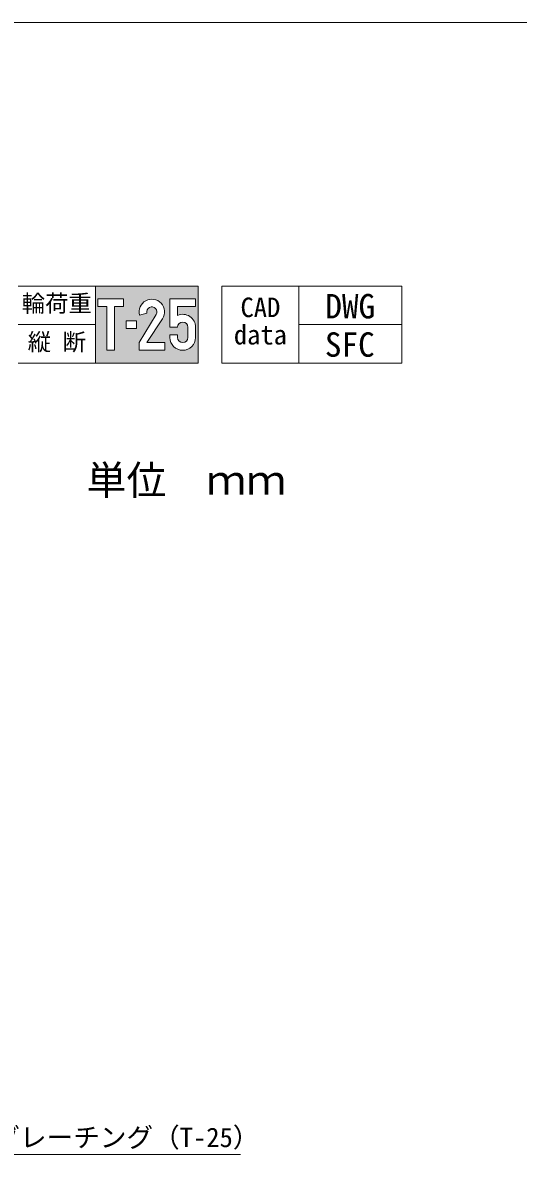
# Model space of a CAD drawing. Units: millimetres, scale not verified. Extents: x 50430 to 75195, y 72432 to 91573.
# Drawn here: x 68657 to 69622, y 77538 to 79742 of the extents above; entities that cross this region are included whole.
import ezdxf
from ezdxf.enums import TextEntityAlignment as Align

# ---------------------------------------------------------------- set-up
doc = ezdxf.new("R2010")
doc.units = ezdxf.units.MM
doc.header["$LTSCALE"] = 25
for name, color, linetype, lineweight in [('0_2', 7, 'Continuous', 20), ('寸法線', 7, 'Continuous', 9), ('枠', 5, 'Continuous', 20), ('ﾊｯﾁﾝｸﾞ', 7, 'Continuous', 5)]:
    doc.layers.add(name, color=color, linetype=linetype, lineweight=lineweight)
doc.layers.add('集水桝', color=7, linetype='Continuous')
doc.styles.add('ＭＳ ゴシック', font='')
doc.styles.get('ＭＳ ゴシック').set_extended_font_data('MS Gothic')

msp = doc.modelspace()

# ---------------------------------------------------------------- hatches: boundary and pattern name
at = {"layer": 'ﾊｯﾁﾝｸﾞ'}
h = msp.add_hatch(color=256, dxfattribs=at)
h.paths.add_polyline_path([(68998.71, 79078.84), (68998.71, 79228.84), (68798.71, 79228.84), (68798.71, 79078.84)])
h.paths.add_polyline_path([(68836.21, 79103.84), (68821.21, 79103.84), (68821.21, 79188.84), (68803.71, 79188.84), (68803.71, 79203.84), (68853.71, 79203.84), (68853.71, 79188.84), (68836.21, 79188.84)], flags=16)
h.paths.add_polyline_path([(68883.71, 79118.84), (68917.06, 79173.32, 0.53298), (68910.23, 79188.19, 0.53298), (68899.05, 79176.25), (68884.57, 79172.37, -0.5398), (68912.64, 79202.99, -0.5398), (68929.57, 79165.05), (68899.01, 79118.84), (68933.71, 79118.84), (68933.71, 79103.84), (68883.71, 79103.84)], flags=16)
h.paths.add_polyline_path([(68858.71, 79146.34), (68858.71, 79161.34), (68878.71, 79161.34), (68878.71, 79146.34)], flags=16)
h.paths.add_polyline_path([(68943.71, 79128.84), (68943.71, 79133.84), (68958.71, 79133.84), (68958.71, 79128.84, 1), (68978.71, 79128.84), (68978.71, 79148.84, 1), (68958.71, 79148.84), (68943.71, 79148.84), (68943.71, 79203.84), (68993.71, 79203.84), (68993.71, 79188.84), (68958.71, 79188.84), (68958.71, 79171.75, -0.54057), (68993.71, 79148.84), (68993.71, 79128.84, -1)], flags=16)

# ---------------------------------------------------------------- linework, layer by layer
at = {"layer": '0_2'}
for p, q in [((68648.71, 79228.84), (68998.71, 79228.84)), ((68798.71, 79228.84), (68798.71, 79078.84)), ((68998.71, 79228.84), (68998.71, 79078.84)), ((69044.94, 79228.84), (69044.94, 79078.84)), ((69044.94, 79228.84), (69394.94, 79228.84)), ((69194.94, 79228.84), (69194.94, 79078.84)), ((69394.94, 79228.84), (69394.94, 79078.84)), ((68648.71, 79153.84), (68798.71, 79153.84)), ((69194.94, 79153.84), (69394.94, 79153.84)), ((68648.71, 79078.84), (68998.71, 79078.84)), ((69044.94, 79078.84), (69394.94, 79078.84))]:
    msp.add_line(p, q, dxfattribs=at)
at = {"layer": '寸法線'}
msp.add_lwpolyline([(68158.14, 77748.22), (68279.42, 77538.15), (69081.3, 77538.15)], dxfattribs=at)
at = {"layer": '枠'}
msp.add_line((65003.72, 79741.8), (73003.72, 79741.8), dxfattribs=at)
at = {"layer": 'ﾊｯﾁﾝｸﾞ'}
for p, q in [((68884.57, 79172.37), (68899.05, 79176.25)), ((68958.71, 79133.84), (68958.71, 79128.84)), ((68978.71, 79128.84), (68978.71, 79148.84)), ((68993.71, 79148.84), (68993.71, 79128.84))]:
    msp.add_line(p, q, dxfattribs=at)
for points in [[(68821.21, 79103.84), (68821.21, 79188.84), (68803.71, 79188.84), (68803.71, 79203.84), (68853.71, 79203.84), (68853.71, 79188.84), (68836.21, 79188.84), (68836.21, 79103.84)], [(68858.71, 79161.34), (68878.71, 79161.34), (68878.71, 79146.34), (68858.71, 79146.34)]]:
    msp.add_lwpolyline(points, close=True, dxfattribs=at)
for points in [[(68958.71, 79148.84), (68943.71, 79148.84), (68943.71, 79203.84), (68993.71, 79203.84), (68993.71, 79188.84), (68958.71, 79188.84), (68958.71, 79171.75)], [(68917.06, 79173.32), (68883.71, 79118.84), (68883.71, 79103.84), (68933.71, 79103.84), (68933.71, 79118.84), (68899.01, 79118.84), (68929.57, 79165.05)], [(68943.71, 79128.84), (68943.71, 79133.84), (68958.71, 79133.84)]]:
    msp.add_lwpolyline(points, dxfattribs=at)
for centre, radius, start, end in [((68908.65, 79178.47), 24.85, 327.32155, 194.20268), ((68908.65, 79178.47), 9.85, 328.53575, 192.98848), ((68968.71, 79148.84), 25, 0, 113.57818), ((68968.71, 79148.84), 10, 0, 180), ((68968.71, 79128.84), 25, 180, 0), ((68968.71, 79128.84), 10, 180, 0)]:
    msp.add_arc(centre, radius, start, end, dxfattribs=at)

# ---------------------------------------------------------------- texts
at = {"layer": '0_2', "style": 'ＭＳ ゴシック'}
msp.add_text('単位\u3000ｍｍ', height=56.96, dxfattribs=at).set_placement((68781.66, 78805.4), align=Align.BOTTOM_LEFT)
at = {"layer": '寸法線', "style": 'ＭＳ ゴシック'}
msp.add_text('ボルト固定式グレーチング（T-25）', height=37.98, dxfattribs=at).set_placement((68289.42, 77590.21), align=Align.TOP_LEFT)
at = {"layer": '集水桝', "style": 'ＭＳ ゴシック'}
for s, p in [('DWG', (69246.22, 79151.69)), ('SFC', (69245.36, 79076.98))]:
    msp.add_text(s, height=47.47, dxfattribs=at).set_placement(p, align=Align.BOTTOM_LEFT)
at = {"layer": 'ﾊｯﾁﾝｸﾞ', "style": 'ＭＳ ゴシック'}
for s, p in [('輪荷重', (68723.71, 79195.05)), ('縦 断', (68723.71, 79120.05))]:
    msp.add_text(s, height=33.23, dxfattribs=at).set_placement(p, align=Align.MIDDLE_CENTER)
for s, p in [('CAD', (69081.09, 79206.41)), ('data', (69068.14, 79153.07))]:
    msp.add_text(s, height=37.98, dxfattribs=at).set_placement(p, align=Align.TOP_LEFT)

doc.saveas('drawing.dxf')
